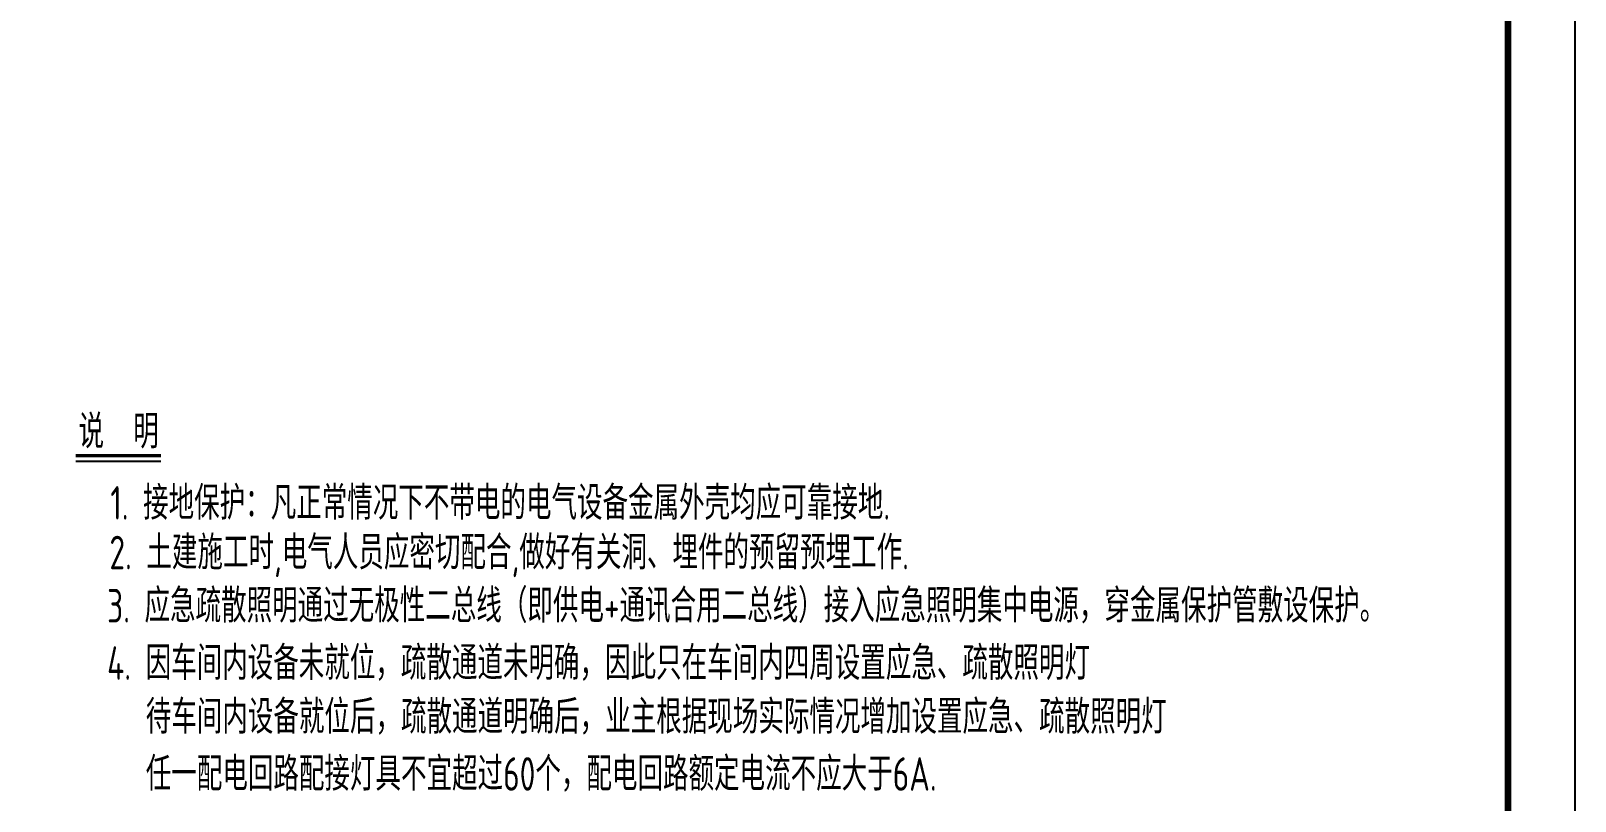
# Model space of a CAD drawing. Extents: x 4830845 to 5141198, y -443067 to -268177.
# Drawn here: x 4915601 to 4938591, y -411194 to -399727 of the extents above; entities that cross this region are included whole.
import ezdxf

# ---------------------------------------------------------------- set-up
doc = ezdxf.new("R2010")
doc.units = 0
doc.header["$LTSCALE"] = 1000
doc.header["$MEASUREMENT"] = 0
doc.layers.get('0').update_dxf_attribs({"linetype": 'CONTINUOUS'})
doc.layers.add('PUB_TITLE', color=4, linetype='CONTINUOUS')
doc.styles.add('sceie', font='sceie.shx', dxfattribs={"width": 0.7, "bigfont": 'sceic.shx'})

msp = doc.modelspace()

# ---------------------------------------------------------------- linework, layer by layer
msp.add_line((4916268.9, -406131.7), (4917537.2, -406131.7))
at = {"const_width": 50}
msp.add_lwpolyline([(4916266.8, -406052.6), (4917537.2, -406052.6)], dxfattribs=at)
at = {"layer": 'PUB_TITLE', "color": 4}
msp.add_lwpolyline([(4854491.1, -422737.3), (4938591.1, -422737.3), (4938591.1, -363337.3), (4854491.1, -363337.3)], close=True, dxfattribs=at)
at = {"layer": 'PUB_TITLE', "color": 4, "const_width": 100}
msp.add_lwpolyline([(4856991.1, -421737.3), (4937591.1, -421737.3), (4937591.1, -364337.3), (4856991.1, -364337.3)], close=True, dxfattribs=at)

# ---------------------------------------------------------------- texts
at = {"style": 'sceie', "width": 0.8}
for s, p in [('说  明', (4916309.8, -405942.3)), ('1. 接地保护：凡正常情况下不带电的电气设备金属外壳均应可靠接地.', (4916783.6, -407004.5)), ('2. 土建施工时,电气人员应密切配合,做好有关洞、埋件的预留预埋工作.', (4916769.9, -407743.9)), ('4. 因车间内设备未就位，疏散通道未明确，因此只在车间内四周设置应急、疏散照明灯', (4916735.4, -409389.1)), ('待车间内设备就位后，疏散通道明确后，业主根据现场实际情况增加设置应急、疏散照明灯', (4917311.1, -410190.8)), ('任一配电回路配接灯具不宜超过60个，配电回路额定电流不应大于6A.', (4917311.1, -411040.2))]:
    msp.add_text(s, height=500, dxfattribs=at).set_placement(p)
at = {"color": 1, "style": 'sceie', "width": 0.8}
msp.add_text('3. 应急疏散照明通过无极性二总线（即供电+通讯合用二总线）接入应急照明集中电源，穿金属保护管敷设保护。', height=500, dxfattribs=at).set_placement((4916735.4, -408535.6))

doc.saveas('drawing.dxf')
